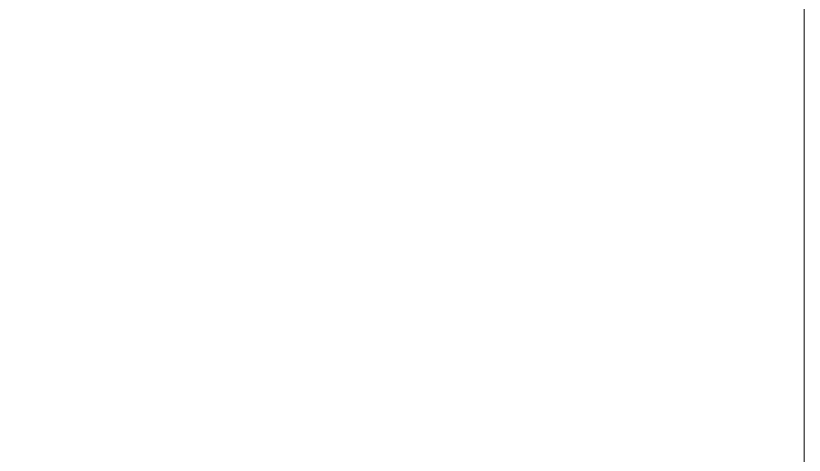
# Model space of a CAD drawing. Header units: metres. Extents: x -11.5 to 7.4, y -3.8 to 5.9.
# Drawn here: x 4.4771 to 4.6463, y -1.0378 to -0.9435 of the extents above; entities that cross this region are included whole.
import ezdxf

# ---------------------------------------------------------------- set-up
doc = ezdxf.new("R2010")
doc.units = ezdxf.units.M
doc.header["$MEASUREMENT"] = 0
doc.layers.add('PDF15_Geometry_Num_Penna__7_Num_Penna__7', color=7, linetype='Continuous', lineweight=18)

msp = doc.modelspace()

# ---------------------------------------------------------------- linework, layer by layer
at = {"layer": 'PDF15_Geometry_Num_Penna__7_Num_Penna__7', "color": 7, "linetype": 'Continuous', "lineweight": 18, "flags": 128}
msp.add_lwpolyline([(4.646284581442618, -1.589829850077015), (4.005532571811129, -1.589829850077015), (4.005532571811129, -0.687892495706194), (4.646284581442618, -0.687892495706194)], close=True, dxfattribs=at)

doc.saveas('drawing.dxf')
